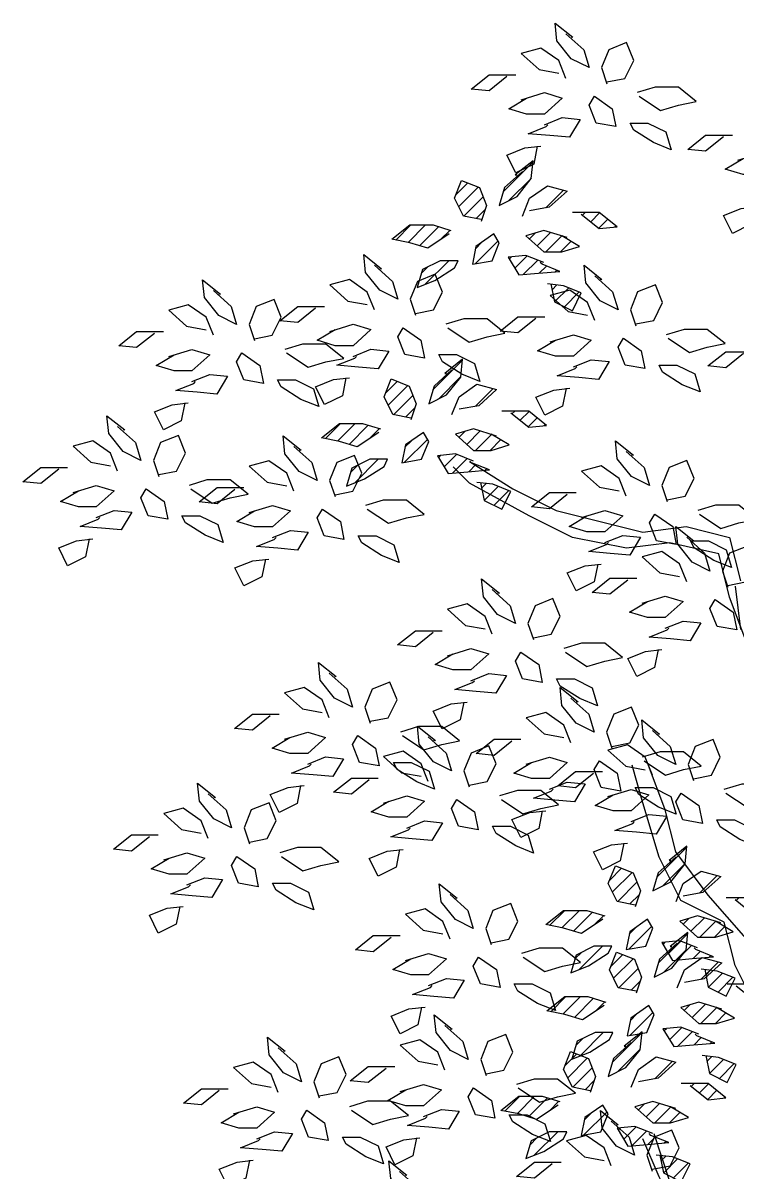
# Model space of a CAD drawing. Header units: millimetres. Extents: x 454 to 24074, y 929 to 15016.
# Drawn here: x 17895 to 19127, y 7153 to 9137 of the extents above; entities that cross this region are included whole.
import ezdxf

# ---------------------------------------------------------------- set-up
doc = ezdxf.new("R2010")
doc.units = ezdxf.units.MM
doc.layers.add('cadblocksdwg.com', color=255, linetype='Continuous')

# ---------------------------------------------------------------- blocks, each defined once
blk = doc.blocks.new('*X9')
at = {"color": 0}
for p, q in [((0.5068, -0.8897), (0.5149, -0.8816)), ((0.5118, -0.9024), (0.54, -0.8742))]:
    blk.add_line(p, q, dxfattribs=at)
blk = doc.blocks.new('*X14')
at = {"color": 0}
for p, q in [((0.6056, -0.7909), (0.6413, -0.7553)), ((0.6124, -0.8018), (0.6393, -0.7749))]:
    blk.add_line(p, q, dxfattribs=at)
blk = doc.blocks.new('*X13')
at = {"color": 0}
blk.add_line((0.6567, -0.8106), (0.6779, -0.7894), dxfattribs=at)
blk = doc.blocks.new('*X5')
at = {"color": 0}
for p, q in [((0.6127, -0.8722), (0.6154, -0.8695)), ((0.6193, -0.8833), (0.6342, -0.8684)), ((0.6293, -0.8909), (0.6469, -0.8734)), ((0.6488, -0.8892), (0.6573, -0.8806)), ((0.6681, -0.8876), (0.67, -0.8857))]:
    blk.add_line(p, q, dxfattribs=at)
blk = doc.blocks.new('*X7')
at = {"color": 0}
for p, q in [((0.637, -0.8479), (0.6441, -0.8408)), ((0.6463, -0.8563), (0.6624, -0.8402)), ((0.6568, -0.8635), (0.676, -0.8443)), ((0.6745, -0.8635), (0.687, -0.8509))]:
    blk.add_line(p, q, dxfattribs=at)
blk = doc.blocks.new('*X8')
at = {"color": 0}
for p, q in [((0.7007, -0.8195), (0.704, -0.8163)), ((0.7106, -0.8274), (0.7213, -0.8167)), ((0.7204, -0.8352), (0.7311, -0.8245)), ((0.7396, -0.8337), (0.7409, -0.8324))]:
    blk.add_line(p, q, dxfattribs=at)
blk = doc.blocks.new('*X6')
at = {"color": 0}
for p, q in [((0.6642, -0.9091), (0.6699, -0.9034)), ((0.6673, -0.9237), (0.6842, -0.9068)), ((0.6791, -0.9296), (0.6968, -0.9118))]:
    blk.add_line(p, q, dxfattribs=at)
blk = doc.blocks.new('*X12')
at = {"color": 0}
for p, q in [((0.5486, -0.7949), (0.5629, -0.7806)), ((0.552, -0.8092), (0.5755, -0.7857)), ((0.5582, -0.8207), (0.5814, -0.7974)), ((0.5729, -0.8236), (0.5839, -0.8126))]:
    blk.add_line(p, q, dxfattribs=at)
blk = doc.blocks.new('*X11')
at = {"color": 0}
for p, q in [((0.4764, -0.8494), (0.4945, -0.8313)), ((0.4911, -0.8524), (0.5122, -0.8313)), ((0.5049, -0.8563), (0.5279, -0.8333)), ((0.5296, -0.8493), (0.5415, -0.8374))]:
    blk.add_line(p, q, dxfattribs=at)
blk = doc.blocks.new('*X10')
at = {"color": 0}
for p, q in [((0.5716, -0.8779), (0.5992, -0.8504)), ((0.5721, -0.8598), (0.5799, -0.852))]:
    blk.add_line(p, q, dxfattribs=at)
blk = doc.blocks.new('Trees side 012_cad-block.com')
at = {"color": 0}
for p, q in [((-1117.9, 4505.4), (-1172.9, 4560.4)), ((-1117.9, 4578.7), (-971.3, 4487.1)), ((-916.3, 4395.5), (-1117.9, 4505.4)), ((-971.3, 4487.1), (-824.7, 4413.8)), ((-769.7, 4322.3), (-916.3, 4395.5)), ((-824.7, 4413.8), (-531.5, 4340.6)), ((-531.5, 4340.6), (-384.9, 4358.9)), ((-384.9, 4358.9), (-238.2, 4322.3)), ((-586.5, 4285.6), (-769.7, 4322.3)), ((-238.2, 4322.3), (-201.6, 4175.7)), ((-439.8, 4303.9), (-586.5, 4285.6)), ((-274.9, 4267.3), (-439.8, 4303.9)), ((-238.2, 4120.8), (-274.9, 4267.3)), ((-183.3, 3974.3), (-238.2, 4120.8)), ((-219.9, 4157.4), (-201.6, 4010.9)), ((-531.5, 3424.8), (-568.1, 3553)), ((-513.2, 3553), (-458.2, 3406.5)), ((-476.5, 3241.7), (-531.5, 3424.8)), ((-458.2, 3406.5), (-421.5, 3260)), ((-403.2, 3095.2), (-476.5, 3241.7)), ((-421.5, 3260), (-311.6, 3113.5)), ((-311.6, 3113.5), (-183.3, 2967)), ((-256.6, 3021.9), (-403.2, 3095.2)), ((-219.9, 2875.4), (-256.6, 3021.9)), ((-73.3, 2582.4), (-219.9, 2875.4)), ((-494.8, 2307.6), (-439.8, 2142.8))]:
    blk.add_line(p, q, dxfattribs=at)
for points in [[(-792, 6024.9), (-731.6, 5970.6), (-713.5, 5910.3), (-773.9, 5940.4), (-822.2, 6000.8), (-828.3, 6061.1), (-767.9, 6012.9), (-773.9, 6012.9)], [(-653.1, 5862), (-592.7, 5874), (-562.5, 5934.4), (-586.7, 5994.8), (-647.1, 5970.6), (-671.2, 5910.3), (-653.1, 5855.9)], [(-792, 5874), (-816.2, 5934.4), (-876.6, 5976.6), (-943, 5958.5), (-882.6, 5904.2), (-816.2, 5892.2)], [(-991.3, 5880.1), (-1051.7, 5831.8), (-1112.1, 5837.8), (-1051.7, 5886.1), (-961.1, 5886.1)], [(-544.4, 5813.7), (-471.9, 5765.4), (-411.5, 5783.5), (-351.1, 5795.6), (-411.5, 5843.9), (-490, 5843.9), (-550.4, 5825.8)], [(-943, 5801.6), (-864.5, 5825.8), (-804.1, 5807.7), (-864.5, 5753.3), (-924.9, 5753.3), (-985.3, 5771.4), (-924.9, 5807.7)], [(-864.5, 5717.1), (-804.1, 5741.3), (-743.7, 5735.2), (-779.9, 5674.9), (-846.4, 5680.9), (-918.9, 5686.9), (-858.5, 5711.1), (-852.4, 5717.1)], [(-259.1, 5675.9), (-319.5, 5627.6), (-379.9, 5633.6), (-319.5, 5681.9), (-228.9, 5681.9)], [(-888.7, 5644.7), (-900.7, 5584.3), (-961.1, 5554.2), (-991.3, 5614.5), (-930.9, 5638.7), (-876.6, 5644.7)], [(-210.8, 5597.4), (-132.3, 5621.6), (-71.9, 5603.4), (-132.3, 5549.1), (-192.7, 5549.1), (-253.1, 5567.2), (-192.7, 5603.4)], [(-939, 5559.5), (-999.4, 5505.2), (-1017.5, 5444.8), (-957.1, 5475), (-908.8, 5535.4), (-902.7, 5595.7), (-963.1, 5547.5), (-957.1, 5547.5)], [(-1077.9, 5396.6), (-1138.3, 5408.6), (-1168.5, 5469), (-1144.3, 5529.3), (-1083.9, 5505.2), (-1059.8, 5444.8), (-1077.9, 5390.5)], [(-939, 5408.6), (-914.8, 5469), (-854.4, 5511.2), (-788, 5493.1), (-848.4, 5438.8), (-914.8, 5426.7)], [(-739.7, 5414.7), (-679.3, 5366.4), (-618.9, 5372.4), (-679.3, 5420.7), (-769.9, 5420.7)], [(-156.4, 5440.5), (-168.5, 5380.1), (-228.9, 5350), (-259.1, 5410.3), (-198.7, 5434.4), (-144.3, 5440.5)], [(-1186.6, 5348.3), (-1259.1, 5300), (-1319.5, 5318.1), (-1379.9, 5330.2), (-1319.5, 5378.5), (-1241, 5378.5), (-1180.6, 5360.3)], [(-788, 5336.2), (-866.5, 5360.3), (-926.9, 5342.2), (-866.5, 5287.9), (-806.1, 5287.9), (-745.7, 5306), (-806.1, 5342.2)], [(-1439.1, 5242.2), (-1378.7, 5187.8), (-1360.6, 5127.5), (-1421, 5157.7), (-1469.3, 5218), (-1475.3, 5278.4), (-1414.9, 5230.1), (-1421, 5230.1)], [(-866.5, 5251.7), (-926.9, 5275.8), (-987.3, 5269.8), (-951.1, 5209.5), (-884.6, 5215.5), (-812.1, 5221.5), (-872.5, 5245.7), (-878.6, 5251.7)], [(-1300.2, 5079.2), (-1239.8, 5091.3), (-1209.6, 5151.6), (-1233.8, 5212), (-1294.1, 5187.8), (-1318.3, 5127.5), (-1300.2, 5073.2)], [(-694.1, 5206.8), (-633.7, 5152.5), (-615.6, 5092.1), (-676, 5122.3), (-724.3, 5182.7), (-730.4, 5243), (-670, 5194.7), (-676, 5194.7)], [(-1984, 5157.1), (-1923.6, 5102.7), (-1905.5, 5042.4), (-1965.9, 5072.6), (-2014.2, 5132.9), (-2020.3, 5193.3), (-1959.9, 5145), (-1965.9, 5145)], [(-1439.1, 5091.3), (-1463.3, 5151.6), (-1523.7, 5193.9), (-1590.1, 5175.8), (-1529.7, 5121.4), (-1463.3, 5109.4)], [(-842.3, 5179.3), (-830.3, 5118.9), (-769.9, 5088.7), (-739.7, 5149.1), (-800.1, 5173.2), (-854.4, 5179.3)], [(-555.2, 5043.8), (-494.8, 5055.9), (-464.6, 5116.3), (-488.8, 5176.6), (-549.2, 5152.5), (-573.4, 5092.1), (-555.2, 5037.8)], [(-694.1, 5055.9), (-718.3, 5116.3), (-778.7, 5158.5), (-845.1, 5140.4), (-784.7, 5086.1), (-718.3, 5074)], [(-1984, 5006.2), (-2008.2, 5066.5), (-2068.6, 5108.8), (-2135, 5090.7), (-2074.6, 5036.4), (-2008.2, 5024.3)], [(-1845.1, 4994.1), (-1784.7, 5006.2), (-1754.5, 5066.5), (-1778.7, 5126.9), (-1839.1, 5102.7), (-1863.2, 5042.4), (-1845.1, 4988.1)], [(-1638.4, 5097.3), (-1698.8, 5049), (-1759.2, 5055), (-1698.8, 5103.3), (-1608.2, 5103.3)], [(-1191.5, 5030.9), (-1119, 4982.6), (-1058.6, 5000.7), (-998.2, 5012.8), (-1058.6, 5061.1), (-1137.1, 5061.1), (-1197.5, 5043)], [(-893.5, 5061.9), (-953.9, 5013.7), (-1014.3, 5019.7), (-953.9, 5068), (-863.3, 5068)], [(-2183.3, 5012.2), (-2243.7, 4963.9), (-2304.1, 4970), (-2243.7, 5018.2), (-2153.1, 5018.2)], [(-1590.1, 5018.8), (-1511.6, 5043), (-1451.2, 5024.9), (-1511.6, 4970.5), (-1572, 4970.5), (-1632.4, 4988.7), (-1572, 5024.9)], [(-446.5, 4995.5), (-374, 4947.3), (-313.6, 4965.4), (-253.2, 4977.4), (-313.6, 5025.7), (-392.2, 5025.7), (-452.6, 5007.6)], [(-1736.4, 4945.8), (-1663.9, 4897.5), (-1603.5, 4915.6), (-1543.1, 4927.7), (-1603.5, 4976), (-1682, 4976), (-1742.4, 4957.9)], [(-845.1, 4983.5), (-766.6, 5007.6), (-706.2, 4989.5), (-766.6, 4935.2), (-827, 4935.2), (-887.4, 4953.3), (-827, 4989.5)], [(-2135, 4933.7), (-2056.5, 4957.9), (-1996.1, 4939.8), (-2056.5, 4885.5), (-2116.9, 4885.5), (-2177.3, 4903.6), (-2116.9, 4939.8)], [(-1511.6, 4934.3), (-1451.2, 4958.5), (-1390.8, 4952.4), (-1427, 4892.1), (-1493.5, 4898.1), (-1565.9, 4904.2), (-1505.5, 4928.3), (-1499.5, 4934.3)], [(-191, 4944.1), (-251.4, 4895.9), (-311.8, 4901.9), (-251.4, 4950.2), (-160.8, 4950.2)], [(-1177.3, 4888.3), (-1237.7, 4834), (-1255.8, 4773.6), (-1195.4, 4803.8), (-1147.1, 4864.2), (-1141.1, 4924.5), (-1201.5, 4876.2), (-1195.4, 4876.2)], [(-766.6, 4899), (-706.2, 4923.1), (-645.8, 4917.1), (-682.1, 4856.7), (-748.5, 4862.8), (-821, 4868.8), (-760.6, 4892.9), (-754.5, 4899)], [(-2056.5, 4849.2), (-1996.1, 4873.4), (-1935.7, 4867.4), (-1971.9, 4807), (-2038.4, 4813), (-2110.8, 4819.1), (-2050.5, 4843.2), (-2044.4, 4849.2)], [(-1535.7, 4861.9), (-1547.8, 4801.5), (-1608.2, 4771.4), (-1638.4, 4831.7), (-1578, 4855.9), (-1523.7, 4861.9)], [(-1316.2, 4725.3), (-1376.6, 4737.4), (-1406.8, 4797.8), (-1382.7, 4858.1), (-1322.3, 4834), (-1298.1, 4773.6), (-1316.2, 4719.3)], [(-1177.3, 4737.4), (-1153.2, 4797.8), (-1092.8, 4840), (-1026.3, 4821.9), (-1086.7, 4767.6), (-1153.2, 4755.5)], [(-790.8, 4826.5), (-802.9, 4766.2), (-863.3, 4736), (-893.5, 4796.4), (-833.1, 4820.5), (-778.7, 4826.5)], [(-2080.6, 4776.8), (-2092.7, 4716.5), (-2153.1, 4686.3), (-2183.3, 4746.6), (-2122.9, 4770.8), (-2068.6, 4776.8)], [(-978, 4743.5), (-917.6, 4695.2), (-857.2, 4701.2), (-917.6, 4749.5), (-1008.2, 4749.5)], [(-2307.6, 4697.6), (-2247.2, 4643.3), (-2229, 4582.9), (-2289.4, 4613.1), (-2337.8, 4673.5), (-2343.8, 4733.8), (-2283.4, 4685.5), (-2289.4, 4685.5)], [(-1424.9, 4677.1), (-1497.4, 4628.8), (-1557.8, 4646.9), (-1618.2, 4659), (-1557.8, 4707.2), (-1479.3, 4707.2), (-1418.9, 4689.1)], [(-2168.6, 4534.6), (-2108.2, 4546.7), (-2078, 4607.1), (-2102.2, 4667.4), (-2162.6, 4643.3), (-2186.8, 4582.9), (-2168.6, 4528.6)], [(-1711.6, 4629.5), (-1651.2, 4575.2), (-1633, 4514.9), (-1693.4, 4545), (-1741.8, 4605.4), (-1747.8, 4665.8), (-1687.4, 4617.5), (-1693.4, 4617.5)], [(-1026.3, 4665), (-1104.8, 4689.1), (-1165.2, 4671), (-1104.8, 4616.7), (-1044.4, 4616.7), (-984, 4634.8), (-1044.4, 4671)], [(-2307.6, 4546.7), (-2331.7, 4607.1), (-2392.1, 4649.3), (-2458.5, 4631.2), (-2398.2, 4576.9), (-2331.7, 4564.8)], [(-587.7, 4612.5), (-527.3, 4558.2), (-509.2, 4497.8), (-569.6, 4528), (-617.9, 4588.4), (-623.9, 4648.7), (-563.5, 4600.5), (-569.6, 4600.5)], [(-1572.6, 4466.6), (-1512.2, 4478.6), (-1482.1, 4539), (-1506.2, 4599.4), (-1566.6, 4575.2), (-1590.8, 4514.9), (-1572.6, 4460.5)], [(-1104.8, 4580.5), (-1165.2, 4604.6), (-1225.6, 4598.6), (-1189.4, 4538.2), (-1123, 4544.3), (-1050.5, 4550.3), (-1110.9, 4574.5), (-1116.9, 4580.5)], [(-2506.9, 4552.8), (-2567.3, 4504.5), (-2627.7, 4510.5), (-2567.3, 4558.8), (-2476.7, 4558.8)], [(-1711.6, 4478.6), (-1735.7, 4539), (-1796.1, 4581.3), (-1862.6, 4563.1), (-1802.2, 4508.8), (-1735.7, 4496.8)], [(-587.7, 4461.6), (-611.8, 4522), (-672.2, 4564.2), (-738.7, 4546.1), (-678.3, 4491.8), (-611.8, 4479.7)], [(-448.8, 4449.6), (-388.4, 4461.6), (-358.2, 4522), (-382.3, 4582.3), (-442.7, 4558.2), (-466.9, 4497.8), (-448.8, 4443.5)], [(-2059.9, 4486.4), (-1987.5, 4438.1), (-1927.1, 4456.2), (-1866.7, 4468.3), (-1927.1, 4516.5), (-2005.6, 4516.5), (-2066, 4498.4)], [(-2458.5, 4474.3), (-2380, 4498.4), (-2319.6, 4480.3), (-2380, 4426), (-2440.4, 4426), (-2500.8, 4444.1), (-2440.4, 4480.3)], [(-1910.9, 4484.7), (-1971.3, 4436.4), (-2031.7, 4442.4), (-1971.3, 4490.7), (-1880.7, 4490.7)], [(-1080.7, 4508.1), (-1068.6, 4447.7), (-1008.2, 4417.5), (-978, 4477.9), (-1038.4, 4502), (-1092.8, 4508.1)], [(-787, 4467.7), (-847.4, 4419.4), (-907.8, 4425.4), (-847.4, 4473.7), (-756.8, 4473.7)], [(-1463.9, 4418.3), (-1391.5, 4370), (-1331.1, 4388.1), (-1270.7, 4400.2), (-1331.1, 4448.5), (-1409.6, 4448.5), (-1470, 4430.4)], [(-2380, 4389.8), (-2319.6, 4413.9), (-2259.2, 4407.9), (-2295.5, 4347.5), (-2361.9, 4353.6), (-2434.4, 4359.6), (-2374, 4383.8), (-2368, 4389.8)], [(-1862.6, 4406.2), (-1784, 4430.4), (-1723.6, 4412.3), (-1784, 4357.9), (-1844.4, 4357.9), (-1904.8, 4376), (-1844.4, 4412.3)], [(-738.7, 4389.2), (-660.2, 4413.3), (-599.8, 4395.2), (-660.2, 4340.9), (-720.5, 4340.9), (-780.9, 4359), (-720.5, 4395.2)], [(-340, 4401.3), (-267.6, 4353), (-207.2, 4371.1), (-146.8, 4383.2), (-207.2, 4431.5), (-285.7, 4431.5), (-346.1, 4413.3)], [(-383.3, 4323.2), (-322.9, 4268.9), (-304.8, 4208.6), (-365.2, 4238.7), (-413.5, 4299.1), (-419.6, 4359.4), (-359.2, 4311.2), (-365.2, 4311.2)], [(-2404.2, 4317.4), (-2416.3, 4257), (-2476.7, 4226.8), (-2506.9, 4287.2), (-2446.5, 4311.3), (-2392.1, 4317.4)], [(-1784, 4321.7), (-1723.6, 4345.9), (-1663.2, 4339.8), (-1699.5, 4279.5), (-1765.9, 4285.5), (-1838.4, 4291.5), (-1778, 4315.7), (-1772, 4321.7)], [(-660.2, 4304.7), (-599.8, 4328.8), (-539.4, 4322.8), (-575.6, 4262.5), (-642, 4268.5), (-714.5, 4274.5), (-654.1, 4298.7), (-648.1, 4304.7)], [(-244.4, 4160.3), (-184, 4172.3), (-153.8, 4232.7), (-178, 4293.1), (-238.4, 4268.9), (-262.5, 4208.6), (-244.4, 4154.2)], [(-1808.2, 4249.3), (-1820.3, 4188.9), (-1880.7, 4158.8), (-1910.9, 4219.1), (-1850.5, 4243.3), (-1796.1, 4249.3)], [(-383.3, 4172.3), (-407.5, 4232.7), (-467.9, 4274.9), (-534.3, 4256.8), (-473.9, 4202.5), (-407.5, 4190.4)], [(-684.3, 4232.3), (-696.4, 4171.9), (-756.8, 4141.7), (-787, 4202.1), (-726.6, 4226.2), (-672.2, 4232.3)], [(-1040.8, 4145.8), (-980.4, 4091.5), (-962.3, 4031.2), (-1022.7, 4061.3), (-1071, 4121.7), (-1077, 4182.1), (-1016.7, 4133.8), (-1022.7, 4133.8)], [(-582.6, 4178.4), (-643, 4130.1), (-703.4, 4136.1), (-643, 4184.4), (-552.4, 4184.4)], [(-534.3, 4099.9), (-455.8, 4124.1), (-395.4, 4105.9), (-455.8, 4051.6), (-516.2, 4051.6), (-576.6, 4069.7), (-516.2, 4105.9)], [(-1040.8, 3995), (-1065, 4055.3), (-1125.4, 4097.6), (-1191.8, 4079.5), (-1131.4, 4025.1), (-1065, 4013.1)], [(-901.9, 3982.9), (-841.5, 3995), (-811.3, 4055.3), (-835.5, 4115.7), (-895.9, 4091.5), (-920, 4031.2), (-901.9, 3976.8)], [(-1240.1, 4001), (-1300.5, 3952.7), (-1360.9, 3958.7), (-1300.5, 4007), (-1209.9, 4007)], [(-455.8, 4015.4), (-395.4, 4039.6), (-335, 4033.5), (-371.3, 3973.2), (-437.7, 3979.2), (-510.2, 3985.2), (-449.8, 4009.4), (-443.7, 4015.4)], [(-1191.8, 3922.5), (-1113.3, 3946.7), (-1052.9, 3928.6), (-1113.3, 3874.2), (-1173.7, 3874.2), (-1234.1, 3892.3), (-1173.7, 3928.6)], [(-793.2, 3934.6), (-720.7, 3886.3), (-660.3, 3904.4), (-599.9, 3916.5), (-660.3, 3964.8), (-738.8, 3964.8), (-799.2, 3946.7)], [(-480, 3943), (-492, 3882.6), (-552.4, 3852.5), (-582.6, 3912.8), (-522.2, 3937), (-467.9, 3943)], [(-1592.4, 3863.8), (-1532, 3809.5), (-1513.8, 3749.1), (-1574.2, 3779.3), (-1622.6, 3839.6), (-1628.6, 3900), (-1568.2, 3851.7), (-1574.2, 3851.7)], [(-1113.3, 3838), (-1052.9, 3862.2), (-992.5, 3856.1), (-1028.7, 3795.8), (-1095.2, 3801.8), (-1167.6, 3807.9), (-1107.2, 3832), (-1101.2, 3838)], [(-1592.4, 3712.9), (-1616.5, 3773.2), (-1676.9, 3815.5), (-1743.4, 3797.4), (-1683, 3743.1), (-1616.5, 3731)], [(-1453.4, 3700.8), (-1393, 3712.9), (-1362.9, 3773.2), (-1387, 3833.6), (-1447.4, 3809.5), (-1471.6, 3749.1), (-1453.4, 3694.8)], [(-775, 3778.7), (-714.6, 3724.4), (-696.5, 3664), (-756.9, 3694.2), (-805.2, 3754.5), (-811.2, 3814.9), (-750.8, 3766.6), (-756.9, 3766.6)], [(-1137.4, 3765.6), (-1149.5, 3705.2), (-1209.9, 3675.1), (-1240.1, 3735.4), (-1179.7, 3759.6), (-1125.4, 3765.6)], [(-636.1, 3615.7), (-575.7, 3627.8), (-545.5, 3688.2), (-569.6, 3748.5), (-630, 3724.4), (-654.2, 3664), (-636.1, 3609.7)], [(-1791.7, 3718.9), (-1852.1, 3670.6), (-1912.5, 3676.7), (-1852.1, 3725), (-1761.5, 3725)], [(-775, 3627.8), (-799.1, 3688.2), (-859.5, 3730.4), (-926, 3712.3), (-865.6, 3658), (-799.1, 3645.9)], [(-499.1, 3669.5), (-438.8, 3615.2), (-420.6, 3554.8), (-481, 3585), (-529.3, 3645.4), (-535.4, 3705.7), (-475, 3657.4), (-481, 3657.4)], [(-1743.4, 3640.5), (-1664.8, 3664.6), (-1604.4, 3646.5), (-1664.8, 3592.2), (-1725.2, 3592.2), (-1785.6, 3610.3), (-1725.2, 3646.5)], [(-1344.7, 3652.5), (-1272.3, 3604.2), (-1211.9, 3622.3), (-1151.5, 3634.4), (-1211.9, 3682.7), (-1290.4, 3682.7), (-1350.8, 3664.6)], [(-1257.5, 3647.9), (-1197.1, 3593.5), (-1179, 3533.2), (-1239.4, 3563.4), (-1287.7, 3623.7), (-1293.7, 3684.1), (-1233.3, 3635.8), (-1239.4, 3635.8)], [(-1118.6, 3484.9), (-1058.2, 3497), (-1028, 3557.3), (-1052.1, 3617.7), (-1112.5, 3593.5), (-1136.7, 3533.2), (-1118.6, 3478.9)], [(-974.3, 3633.8), (-1034.7, 3585.5), (-1095.1, 3591.6), (-1034.7, 3639.9), (-944.1, 3639.9)], [(-499.1, 3518.6), (-523.3, 3579), (-583.7, 3621.2), (-650.1, 3603.1), (-589.7, 3548.8), (-523.3, 3536.7)], [(-360.2, 3506.5), (-299.8, 3518.6), (-269.6, 3579), (-293.8, 3639.3), (-354.2, 3615.2), (-378.4, 3554.8), (-360.2, 3500.5)], [(-1664.8, 3556), (-1604.4, 3580.1), (-1544, 3574.1), (-1580.3, 3513.7), (-1646.7, 3519.7), (-1719.2, 3525.8), (-1658.8, 3549.9), (-1652.8, 3556)], [(-1257.5, 3497), (-1281.6, 3557.3), (-1342, 3599.6), (-1408.5, 3581.5), (-1348.1, 3527.1), (-1281.6, 3515.1)], [(-926, 3555.4), (-847.5, 3579.5), (-787.1, 3561.4), (-847.5, 3507.1), (-907.9, 3507.1), (-968.3, 3525.2), (-907.9, 3561.4)], [(-527.4, 3567.4), (-454.9, 3519.2), (-394.5, 3537.3), (-334.1, 3549.3), (-394.5, 3597.6), (-473, 3597.6), (-533.4, 3579.5)], [(-1456.8, 3503), (-1517.2, 3454.7), (-1577.6, 3460.7), (-1517.2, 3509), (-1426.6, 3509)], [(-698.5, 3524.6), (-758.9, 3476.4), (-819.3, 3482.4), (-758.9, 3530.7), (-668.3, 3530.7)], [(-2001, 3455.4), (-1940.6, 3401), (-1922.5, 3340.7), (-1982.9, 3370.9), (-2031.2, 3431.2), (-2037.3, 3491.6), (-1976.9, 3443.3), (-1982.9, 3443.3)], [(-1689, 3483.5), (-1701.1, 3423.2), (-1761.5, 3393), (-1791.7, 3453.3), (-1731.3, 3477.5), (-1676.9, 3483.5)], [(-1009.8, 3436.6), (-937.4, 3388.3), (-877, 3406.4), (-816.6, 3418.5), (-877, 3466.8), (-955.5, 3466.8), (-1015.9, 3448.7)], [(-847.5, 3470.9), (-787.1, 3495), (-726.7, 3489), (-762.9, 3428.6), (-829.3, 3434.7), (-901.8, 3440.7), (-841.4, 3464.8), (-835.4, 3470.9)], [(-650.1, 3446.2), (-571.6, 3470.3), (-511.2, 3452.2), (-571.6, 3397.9), (-632, 3397.9), (-692.4, 3416), (-632, 3452.2)], [(-251.5, 3458.3), (-179, 3410), (-118.6, 3428.1), (-58.3, 3440.1), (-118.6, 3488.4), (-197.2, 3488.4), (-257.6, 3470.3)], [(-1862.1, 3292.4), (-1801.7, 3304.5), (-1771.5, 3364.8), (-1795.7, 3425.2), (-1856.1, 3401), (-1880.2, 3340.7), (-1862.1, 3286.4)], [(-1408.5, 3424.5), (-1330, 3448.7), (-1269.6, 3430.6), (-1330, 3376.2), (-1390.3, 3376.2), (-1450.7, 3394.4), (-1390.3, 3430.6)], [(-2001, 3304.5), (-2025.2, 3364.8), (-2085.6, 3407.1), (-2152, 3389), (-2091.6, 3334.7), (-2025.2, 3322.6)], [(-871.6, 3398.4), (-883.7, 3338.1), (-944.1, 3307.9), (-974.3, 3368.3), (-913.9, 3392.4), (-859.5, 3398.4)], [(-571.6, 3361.7), (-511.2, 3385.8), (-450.8, 3379.8), (-487.1, 3319.4), (-553.5, 3325.5), (-626, 3331.5), (-565.6, 3355.6), (-559.5, 3361.7)], [(-1330, 3340), (-1269.6, 3364.2), (-1209.2, 3358.1), (-1245.4, 3297.8), (-1311.8, 3303.8), (-1384.3, 3309.9), (-1323.9, 3334), (-1317.9, 3340)], [(-2200.4, 3310.5), (-2260.7, 3262.2), (-2321.1, 3268.3), (-2260.7, 3316.5), (-2170.2, 3316.5)], [(-1753.4, 3244.1), (-1680.9, 3195.8), (-1620.5, 3213.9), (-1560.1, 3226), (-1620.5, 3274.3), (-1699.1, 3274.3), (-1759.5, 3256.2)], [(-1354.1, 3267.6), (-1366.2, 3207.2), (-1426.6, 3177.1), (-1456.8, 3237.4), (-1396.4, 3261.6), (-1342, 3267.6)], [(-595.8, 3289.3), (-607.9, 3228.9), (-668.3, 3198.7), (-698.5, 3259.1), (-638.1, 3283.2), (-583.7, 3289.3)], [(-419, 3242.8), (-479.4, 3188.4), (-497.5, 3128.1), (-437.1, 3158.3), (-388.8, 3218.6), (-382.7, 3279), (-443.1, 3230.7), (-437.1, 3230.7)], [(-2152, 3232), (-2073.5, 3256.2), (-2013.1, 3238.1), (-2073.5, 3183.8), (-2133.9, 3183.8), (-2194.3, 3201.9), (-2133.9, 3238.1)], [(-557.9, 3079.8), (-618.3, 3091.9), (-648.5, 3152.2), (-624.3, 3212.6), (-563.9, 3188.4), (-539.8, 3128.1), (-557.9, 3073.8)], [(-419, 3091.9), (-394.8, 3152.2), (-334.4, 3194.5), (-268, 3176.4), (-328.4, 3122), (-394.8, 3110)], [(-2073.5, 3147.5), (-2013.1, 3171.7), (-1952.7, 3165.7), (-1989, 3105.3), (-2055.4, 3111.3), (-2127.9, 3117.4), (-2067.5, 3141.5), (-2061.4, 3147.5)], [(-1183.7, 3115), (-1123.3, 3060.7), (-1105.2, 3000.3), (-1165.6, 3030.5), (-1213.9, 3090.9), (-1219.9, 3151.2), (-1159.5, 3103), (-1165.6, 3103)], [(-2097.7, 3075.1), (-2109.8, 3014.8), (-2170.2, 2984.6), (-2200.4, 3044.9), (-2140, 3069.1), (-2085.6, 3075.1)], [(-1044.8, 2952.1), (-984.4, 2964.1), (-954.2, 3024.5), (-978.3, 3084.8), (-1038.7, 3060.7), (-1062.9, 3000.3), (-1044.8, 2946)], [(-219.7, 3097.9), (-159.3, 3049.6), (-98.9, 3055.7), (-159.3, 3103.9), (-249.9, 3103.9)], [(-1183.7, 2964.1), (-1207.8, 3024.5), (-1268.2, 3066.7), (-1334.7, 3048.6), (-1274.3, 2994.3), (-1207.8, 2982.2)], [(-666.6, 3031.5), (-739.1, 2983.2), (-799.5, 3001.3), (-859.9, 3013.4), (-799.5, 3061.7), (-721, 3061.7), (-660.6, 3043.6)], [(-268, 3019.4), (-346.5, 3043.6), (-406.9, 3025.5), (-346.5, 2971.2), (-286.1, 2971.2), (-225.7, 2989.3), (-286.1, 3025.5)], [(-1383, 2970.2), (-1443.4, 2921.9), (-1503.8, 2927.9), (-1443.4, 2976.2), (-1352.8, 2976.2)], [(-415.2, 2951.1), (-475.6, 2896.7), (-493.7, 2836.4), (-433.3, 2866.6), (-385, 2926.9), (-379, 2987.3), (-439.4, 2939), (-433.3, 2939)], [(-346.5, 2934.9), (-406.9, 2959.1), (-467.3, 2953), (-431.1, 2892.7), (-364.6, 2898.7), (-292.2, 2904.8), (-352.5, 2928.9), (-358.6, 2934.9)], [(-1334.7, 2891.7), (-1256.2, 2915.8), (-1195.8, 2897.7), (-1256.2, 2843.4), (-1316.5, 2843.4), (-1376.9, 2861.5), (-1316.5, 2897.7)], [(-936, 2903.8), (-863.6, 2855.5), (-803.2, 2873.6), (-742.8, 2885.7), (-803.2, 2934), (-881.7, 2934), (-942.1, 2915.8)], [(-554.1, 2788.1), (-614.5, 2800.2), (-644.7, 2860.5), (-620.6, 2920.9), (-560.2, 2896.7), (-536, 2836.4), (-554.1, 2782.1)], [(-415.2, 2800.2), (-391, 2860.5), (-330.7, 2902.8), (-264.2, 2884.7), (-324.6, 2830.4), (-391, 2818.3)], [(-322.4, 2862.5), (-310.3, 2802.2), (-249.9, 2772), (-219.7, 2832.3), (-280.1, 2856.5), (-334.4, 2862.5)], [(-1256.2, 2807.2), (-1195.8, 2831.3), (-1135.4, 2825.3), (-1171.6, 2765), (-1238, 2771), (-1310.5, 2777), (-1250.1, 2801.2), (-1244.1, 2807.2)], [(-215.9, 2806.2), (-155.5, 2757.9), (-95.1, 2764), (-155.5, 2812.2), (-246.1, 2812.2)], [(-662.8, 2739.8), (-735.3, 2691.5), (-795.7, 2709.6), (-856.1, 2721.7), (-795.7, 2770), (-717.2, 2770), (-656.8, 2751.9)], [(-1280.3, 2734.8), (-1292.4, 2674.4), (-1352.8, 2644.2), (-1383, 2704.6), (-1322.6, 2728.7), (-1268.2, 2734.8)], [(-264.2, 2727.8), (-342.7, 2751.9), (-403.1, 2733.8), (-342.7, 2679.5), (-282.3, 2679.5), (-221.9, 2697.6), (-282.3, 2733.8)], [(-1200.7, 2672.6), (-1140.3, 2618.3), (-1122.2, 2557.9), (-1182.6, 2588.1), (-1230.9, 2648.4), (-1236.9, 2708.8), (-1176.5, 2660.5), (-1182.6, 2660.5)], [(-570.7, 2614.9), (-631, 2560.5), (-649.2, 2500.2), (-588.8, 2530.4), (-540.5, 2590.7), (-534.4, 2651.1), (-594.8, 2602.8), (-588.8, 2602.8)], [(-342.7, 2643.3), (-403.1, 2667.4), (-463.5, 2661.4), (-427.3, 2601), (-360.8, 2607), (-288.4, 2613.1), (-348.8, 2637.2), (-354.8, 2643.3)], [(-1764.9, 2597.3), (-1704.5, 2543), (-1686.4, 2482.6), (-1746.8, 2512.8), (-1795.1, 2573.2), (-1801.1, 2633.5), (-1740.7, 2585.2), (-1746.8, 2585.2)], [(-1200.7, 2521.7), (-1224.9, 2582), (-1285.3, 2624.3), (-1351.7, 2606.2), (-1291.3, 2551.9), (-1224.9, 2539.8)], [(-1061.8, 2509.6), (-1001.4, 2521.7), (-971.2, 2582), (-995.4, 2642.4), (-1055.8, 2618.3), (-1079.9, 2557.9), (-1061.8, 2503.6)], [(-1626, 2434.3), (-1565.6, 2446.4), (-1535.4, 2506.8), (-1559.5, 2567.1), (-1619.9, 2543), (-1644.1, 2482.6), (-1626, 2428.3)], [(-709.6, 2451.9), (-770, 2464), (-800.2, 2524.3), (-776, 2584.7), (-715.6, 2560.5), (-691.4, 2500.2), (-709.6, 2445.9)], [(-570.7, 2464), (-546.5, 2524.3), (-486.1, 2566.6), (-419.7, 2548.5), (-480.1, 2494.1), (-546.5, 2482.1)], [(-318.6, 2570.8), (-306.5, 2510.5), (-246.1, 2480.3), (-215.9, 2540.6), (-276.3, 2564.8), (-330.7, 2570.8)], [(-1764.9, 2446.4), (-1789, 2506.8), (-1849.4, 2549), (-1915.9, 2530.9), (-1855.5, 2476.6), (-1789, 2464.5)], [(-1400, 2527.7), (-1460.4, 2479.4), (-1520.8, 2485.5), (-1460.4, 2533.8), (-1369.8, 2533.8)], [(-953.1, 2461.3), (-880.6, 2413), (-820.2, 2431.2), (-759.8, 2443.2), (-820.2, 2491.5), (-898.7, 2491.5), (-959.1, 2473.4)], [(-1964.2, 2452.5), (-2024.6, 2404.2), (-2085, 2410.2), (-2024.6, 2458.5), (-1934, 2458.5)], [(-1351.7, 2449.3), (-1273.2, 2473.4), (-1212.8, 2455.3), (-1273.2, 2401), (-1333.6, 2401), (-1394, 2419.1), (-1333.6, 2455.3)], [(-371.3, 2470), (-310.9, 2421.7), (-250.5, 2427.7), (-310.9, 2476), (-401.5, 2476)], [(-1517.2, 2386.1), (-1444.8, 2337.8), (-1384.4, 2355.9), (-1324, 2368), (-1384.4, 2416.2), (-1462.9, 2416.2), (-1523.3, 2398.1)], [(-818.3, 2403.6), (-890.8, 2355.3), (-951.2, 2373.4), (-1011.5, 2385.5), (-951.2, 2433.8), (-872.6, 2433.8), (-812.2, 2415.7)], [(-419.7, 2391.5), (-498.2, 2415.7), (-558.6, 2397.6), (-498.2, 2343.2), (-437.8, 2343.2), (-377.4, 2361.4), (-437.8, 2397.6)], [(-1915.9, 2374), (-1837.3, 2398.1), (-1776.9, 2380), (-1837.3, 2325.7), (-1897.7, 2325.7), (-1958.1, 2343.8), (-1897.7, 2380)], [(-1273.2, 2364.8), (-1212.8, 2388.9), (-1152.4, 2382.9), (-1188.6, 2322.5), (-1255.1, 2328.5), (-1327.5, 2334.6), (-1267.1, 2358.7), (-1261.1, 2364.8)], [(-638.8, 2349.3), (-578.4, 2294.9), (-560.2, 2234.6), (-620.6, 2264.8), (-669, 2325.1), (-675, 2385.5), (-614.6, 2337.2), (-620.6, 2337.2)], [(-1837.3, 2289.5), (-1776.9, 2313.6), (-1716.6, 2307.6), (-1752.8, 2247.2), (-1819.2, 2253.3), (-1891.7, 2259.3), (-1831.3, 2283.5), (-1825.3, 2289.5)], [(-638.8, 2198.4), (-662.9, 2258.7), (-723.3, 2301), (-789.8, 2282.9), (-729.4, 2228.5), (-662.9, 2216.5)], [(-498.2, 2307), (-558.6, 2331.2), (-619, 2325.1), (-582.7, 2264.8), (-516.3, 2270.8), (-443.8, 2276.9), (-504.2, 2301), (-510.3, 2307)], [(-499.8, 2186.3), (-439.5, 2198.4), (-409.3, 2258.7), (-433.4, 2319.1), (-493.8, 2294.9), (-518, 2234.6), (-499.8, 2180.3)], [(-1297.3, 2292.3), (-1309.4, 2232), (-1369.8, 2201.8), (-1400, 2262.2), (-1339.6, 2286.3), (-1285.3, 2292.3)], [(-183.3, 659.3), (-183.3, 659.3), (-183.3, 659.3), (-183.3, 659.3), (-183.3, 659.3), (-164.9, 805.8), (-128.3, 970.7), (-146.6, 1117.2), (-201.6, 1263.7), (-256.6, 1428.5), (-311.6, 1575.1), (-329.9, 1721.6), (-384.9, 1868.1), (-403.2, 2014.6), (-476.5, 2161.1), (-531.5, 2289.3)], [(-1861.5, 2217.1), (-1873.6, 2156.7), (-1934, 2126.5), (-1964.2, 2186.9), (-1903.8, 2211), (-1849.4, 2217.1)], [(-474, 2234.6), (-461.9, 2174.2), (-401.5, 2144.1), (-371.3, 2204.4), (-431.7, 2228.6), (-486.1, 2234.6)], [(-1354, 2179.1), (-1293.6, 2124.8), (-1275.4, 2064.4), (-1335.8, 2094.6), (-1384.2, 2154.9), (-1390.2, 2215.3), (-1329.8, 2167), (-1335.8, 2167)], [(-838.1, 2204.4), (-898.5, 2156.1), (-958.9, 2162.2), (-898.5, 2210.4), (-807.9, 2210.4)]]:
    blk.add_lwpolyline(points, dxfattribs=at)
for points in [[(-635, 5771.4), (-622.9, 5711.1), (-689.3, 5723.2), (-713.5, 5783.5), (-695.4, 5813.7)], [(-514.2, 5723.2), (-453.8, 5693), (-435.7, 5632.6), (-496.1, 5656.8), (-562.5, 5699), (-574.6, 5723.2)], [(-1096, 5306), (-1108.1, 5245.7), (-1041.7, 5257.7), (-1017.5, 5318.1), (-1035.6, 5348.3)], [(-1216.8, 5257.7), (-1277.2, 5227.6), (-1295.3, 5167.2), (-1234.9, 5191.3), (-1168.5, 5233.6), (-1156.4, 5257.7)], [(-1282.1, 4988.7), (-1270, 4928.3), (-1336.4, 4940.4), (-1360.6, 5000.7), (-1342.5, 5030.9)], [(-537.1, 4953.3), (-525, 4892.9), (-591.5, 4905), (-615.6, 4965.4), (-597.5, 4995.5)], [(-1827, 4903.6), (-1814.9, 4843.2), (-1881.3, 4855.3), (-1905.5, 4915.6), (-1887.4, 4945.8)], [(-1161.3, 4940.4), (-1100.9, 4910.2), (-1082.8, 4849.8), (-1143.2, 4874), (-1209.6, 4916.2), (-1221.7, 4940.4)], [(-416.3, 4905), (-355.9, 4874.8), (-337.8, 4814.5), (-398.2, 4838.6), (-464.6, 4880.9), (-476.7, 4905)], [(-1706.2, 4855.3), (-1645.8, 4825.1), (-1627.7, 4764.7), (-1688.1, 4788.9), (-1754.5, 4831.1), (-1766.6, 4855.3)], [(-1334.3, 4634.8), (-1346.4, 4574.5), (-1280, 4586.5), (-1255.8, 4646.9), (-1273.9, 4677.1)], [(-1455.1, 4586.5), (-1515.5, 4556.4), (-1533.7, 4496), (-1473.3, 4520.1), (-1406.8, 4562.4), (-1394.7, 4586.5)], [(-2150.5, 4444.1), (-2138.4, 4383.8), (-2204.9, 4395.8), (-2229, 4456.2), (-2210.9, 4486.4)], [(-2029.7, 4395.8), (-1969.3, 4365.6), (-1951.2, 4305.3), (-2011.6, 4329.4), (-2078, 4371.7), (-2090.1, 4395.8)], [(-1554.5, 4376), (-1542.4, 4315.7), (-1608.9, 4327.8), (-1633, 4388.1), (-1614.9, 4418.3)], [(-430.6, 4359), (-418.6, 4298.7), (-485, 4310.7), (-509.2, 4371.1), (-491, 4401.3)], [(-1433.7, 4327.8), (-1373.3, 4297.6), (-1355.2, 4237.2), (-1415.6, 4261.4), (-1482.1, 4303.6), (-1494.1, 4327.8)], [(-309.9, 4310.7), (-249.5, 4280.6), (-231.3, 4220.2), (-291.7, 4244.3), (-358.2, 4286.6), (-370.2, 4310.7)], [(-226.3, 4069.7), (-214.2, 4009.4), (-280.7, 4021.4), (-304.8, 4081.8), (-286.7, 4112)], [(-883.8, 3892.3), (-871.7, 3832), (-938.1, 3844.1), (-962.3, 3904.4), (-944.2, 3934.6)], [(-763, 3844.1), (-702.6, 3813.9), (-684.5, 3753.5), (-744.9, 3777.7), (-811.3, 3819.9), (-823.4, 3844.1)], [(-1435.3, 3610.3), (-1423.2, 3549.9), (-1489.7, 3562), (-1513.8, 3622.3), (-1495.7, 3652.5)], [(-1314.5, 3562), (-1254.1, 3531.8), (-1236, 3471.5), (-1296.4, 3495.6), (-1362.9, 3537.8), (-1374.9, 3562)], [(-618, 3525.2), (-605.9, 3464.8), (-672.3, 3476.9), (-696.5, 3537.3), (-678.4, 3567.4)], [(-497.2, 3476.9), (-436.8, 3446.7), (-418.6, 3386.4), (-479, 3410.5), (-545.5, 3452.8), (-557.6, 3476.9)], [(-1100.4, 3394.4), (-1088.4, 3334), (-1154.8, 3346.1), (-1179, 3406.4), (-1160.8, 3436.6)], [(-342.1, 3416), (-330, 3355.6), (-396.5, 3367.7), (-420.6, 3428.1), (-402.5, 3458.3)], [(-979.6, 3346.1), (-919.3, 3315.9), (-901.1, 3255.5), (-961.5, 3279.7), (-1028, 3321.9), (-1040, 3346.1)], [(-221.3, 3367.7), (-160.9, 3337.5), (-142.8, 3277.2), (-203.2, 3301.3), (-269.6, 3343.6), (-281.7, 3367.7)], [(-1844, 3201.9), (-1831.9, 3141.5), (-1898.4, 3153.6), (-1922.5, 3213.9), (-1904.4, 3244.1)], [(-1723.2, 3153.6), (-1662.8, 3123.4), (-1644.7, 3063), (-1705.1, 3087.2), (-1771.5, 3129.4), (-1783.6, 3153.6)], [(-576, 2989.3), (-588.1, 2928.9), (-521.7, 2941), (-497.5, 3001.3), (-515.6, 3031.5)], [(-696.8, 2941), (-757.2, 2910.8), (-775.3, 2850.4), (-714.9, 2874.6), (-648.5, 2916.8), (-636.4, 2941)], [(-1026.6, 2861.5), (-1014.6, 2801.2), (-1081, 2813.2), (-1105.2, 2873.6), (-1087, 2903.8)], [(-905.8, 2813.2), (-845.5, 2783.1), (-827.3, 2722.7), (-887.7, 2746.8), (-954.2, 2789.1), (-966.2, 2813.2)], [(-572.2, 2697.6), (-584.3, 2637.2), (-517.9, 2649.3), (-493.7, 2709.6), (-511.8, 2739.8)], [(-693, 2649.3), (-753.4, 2619.1), (-771.5, 2558.8), (-711.2, 2582.9), (-644.7, 2625.1), (-632.6, 2649.3)], [(-1043.7, 2419.1), (-1031.6, 2358.7), (-1098, 2370.8), (-1122.2, 2431.2), (-1104.1, 2461.3)], [(-1607.8, 2343.8), (-1595.8, 2283.5), (-1662.2, 2295.5), (-1686.4, 2355.9), (-1668.2, 2386.1)], [(-727.7, 2361.4), (-739.8, 2301), (-673.3, 2313.1), (-649.2, 2373.4), (-667.3, 2403.6)], [(-922.9, 2370.8), (-862.5, 2340.6), (-844.4, 2280.3), (-904.8, 2304.4), (-971.2, 2346.7), (-983.3, 2370.8)], [(-1487, 2295.5), (-1426.6, 2265.3), (-1408.5, 2205), (-1468.9, 2229.1), (-1535.4, 2271.4), (-1547.4, 2295.5)], [(-848.5, 2313.1), (-908.9, 2282.9), (-927, 2222.5), (-866.6, 2246.7), (-800.2, 2288.9), (-788.1, 2313.1)]]:
    blk.add_lwpolyline(points, close=True, dxfattribs=at)
at = {"color": 0, "xscale": 2812.5, "yscale": 2812.5, "zscale": 2812.5}
for name, p in [('*X14', (-2706.6, 7716.5)), ('*X12', (-2706.6, 7716.5)), ('*X13', (-2706.6, 7716.5)), ('*X8', (-2706.6, 7716.5)), ('*X11', (-2706.6, 7716.5)), ('*X7', (-2706.6, 7716.5)), ('*X10', (-2706.6, 7716.5)), ('*X9', (-2706.6, 7716.5)), ('*X5', (-2706.6, 7716.5)), ('*X6', (-2706.6, 7716.5)), ('*X14', (-2945, 7045.3)), ('*X12', (-2945, 7045.3)), ('*X13', (-2945, 7045.3)), ('*X8', (-2945, 7045.3)), ('*X11', (-2945, 7045.3)), ('*X7', (-2945, 7045.3)), ('*X10', (-2945, 7045.3)), ('*X5', (-2945, 7045.3)), ('*X9', (-2945, 7045.3)), ('*X6', (-2945, 7045.3)), ('*X14', (-2186.6, 5399.8)), ('*X12', (-2186.6, 5399.8)), ('*X13', (-2186.6, 5399.8)), ('*X8', (-2186.6, 5399.8)), ('*X11', (-2186.6, 5399.8)), ('*X7', (-2186.6, 5399.8)), ('*X10', (-2186.6, 5399.8)), ('*X14', (-2182.9, 5108.1)), ('*X5', (-2186.6, 5399.8)), ('*X9', (-2186.6, 5399.8)), ('*X12', (-2182.9, 5108.1)), ('*X13', (-2182.9, 5108.1)), ('*X6', (-2186.6, 5399.8)), ('*X11', (-2182.9, 5108.1)), ('*X7', (-2182.9, 5108.1)), ('*X10', (-2182.9, 5108.1)), ('*X9', (-2182.9, 5108.1)), ('*X14', (-2338.3, 4771.8)), ('*X5', (-2182.9, 5108.1)), ('*X12', (-2338.3, 4771.8)), ('*X6', (-2182.9, 5108.1)), ('*X13', (-2338.3, 4771.8)), ('*X8', (-2338.3, 4771.8)), ('*X11', (-2338.3, 4771.8)), ('*X10', (-2338.3, 4771.8)), ('*X7', (-2338.3, 4771.8)), ('*X9', (-2338.3, 4771.8)), ('*X5', (-2338.3, 4771.8)), ('*X6', (-2338.3, 4771.8))]:
    blk.add_blockref(name, p, dxfattribs=at)

msp = doc.modelspace()

# ---------------------------------------------------------------- block references
at = {"layer": 'cadblocksdwg.com', "xscale": 0.5103099452236204, "yscale": 0.5103099452236204, "zscale": 0.5103099452236204}
msp.add_blockref('Trees side 012_cad-block.com', (19235.9, 6044), dxfattribs=at)

doc.saveas('drawing.dxf')
